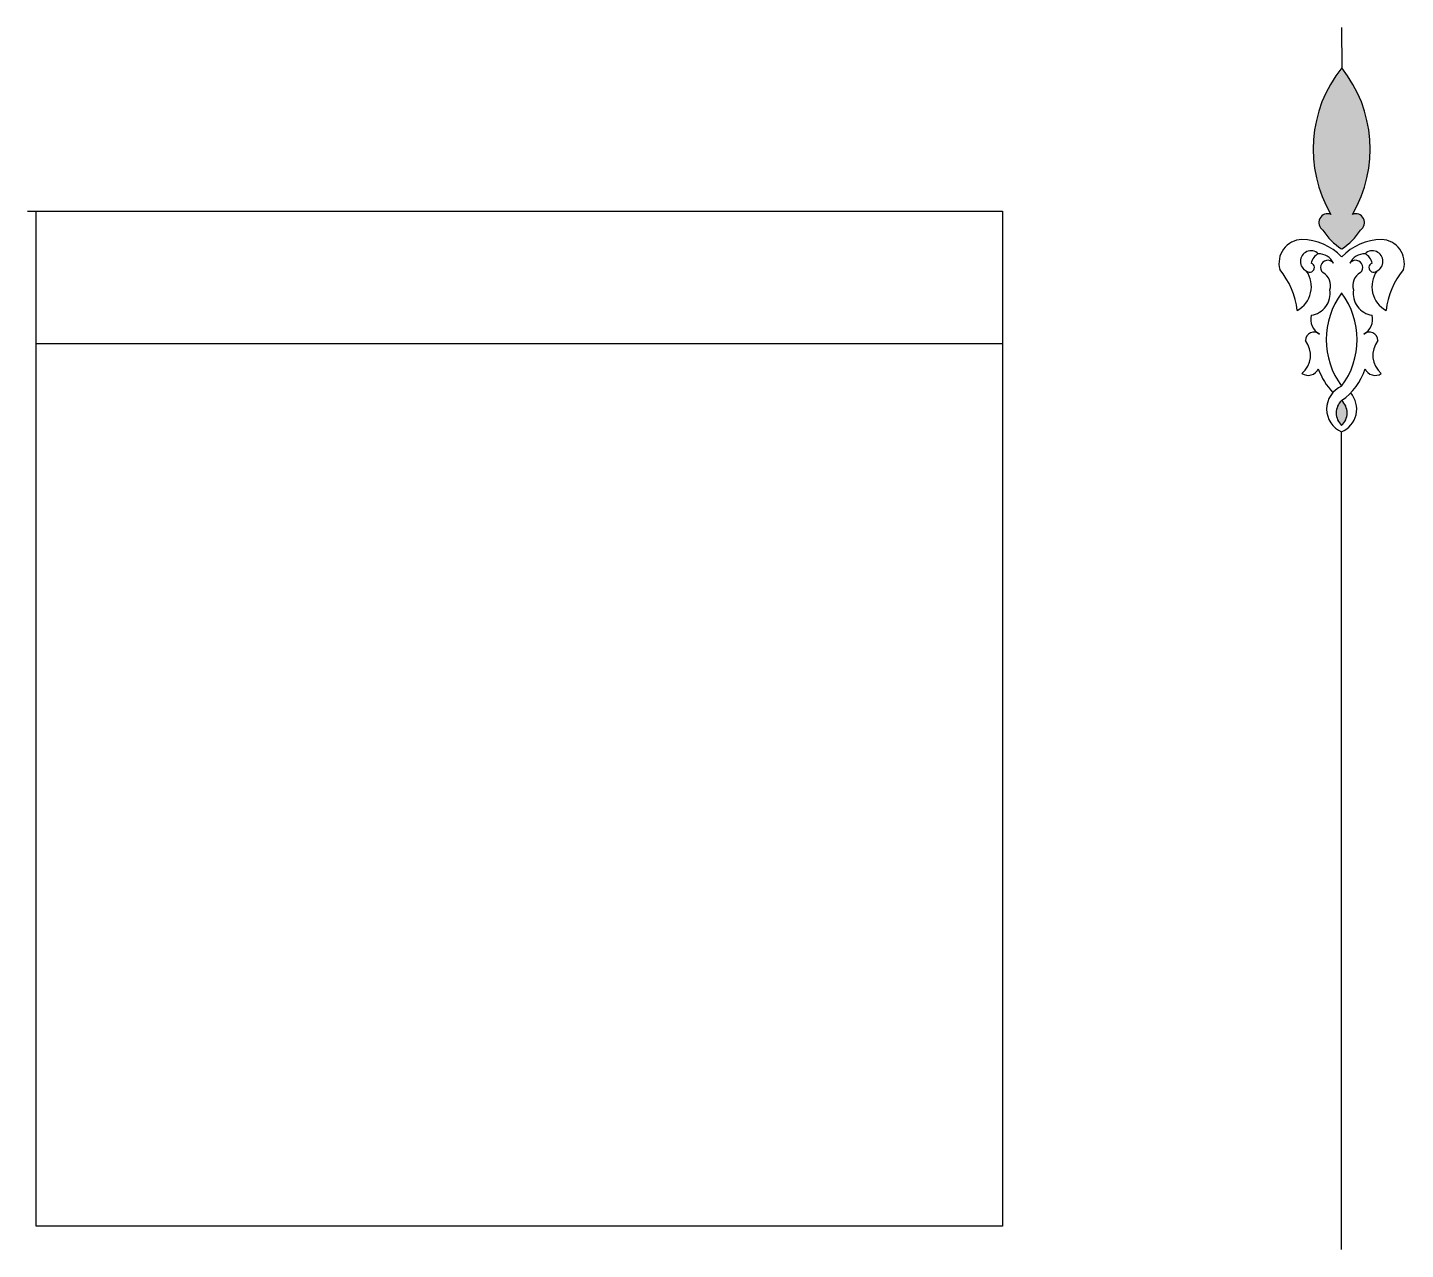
# Paper-space layout 'A1 (2)' of a CAD drawing. Header units: metres. Extents: x -2753 to 2620, y -417 to 3106.
# Drawn here: x 2577.63 to 2619.99, y -416.86 to -379.31 of the extents above; entities that cross this region are included whole.
import ezdxf

# ---------------------------------------------------------------- set-up
doc = ezdxf.new("R2010")
doc.units = ezdxf.units.M
doc.layers.get('0').update_dxf_attribs({"color": 6})

# ---------------------------------------------------------------- blocks, each defined once
blk = doc.blocks.new('A$C6FB747EE')
for points in [[(3.196, 63.623, 0.90614), (2.698, 62.66, 0.10767), (3.853, 61.492, 0.10767), (5.008, 62.659, 0.90614), (4.51, 63.623, 0.311515), (3.854, 72.622, 0.311515)], [(3.852, 50.638, 0.430755), (3.853, 52.19, -0.000124), (3.851, 52.189, 0.430358)]]:
    blk.add_hatch(color=2).paths.add_polyline_path(points)
at = {"color": 2}
for p, q in [((3.852, 75.105), (3.854, 72.622)), ((3.852, 0), (3.852, 50.25))]:
    blk.add_line(p, q, dxfattribs=at)
for centre, radius, start, end in [((10.046, 67.646), 7.944, 141.2167, 210.42699), ((-2.339, 67.647), 7.944, 329.5656, 38.77589), ((2.995, 63.117), 0.545, 68.30559, 237.02951), ((4.711, 63.117), 0.545, 302.96308, 111.687), ((1.458, 60.617), 1.461, 91.92317, 195.19887), ((1.342, 58.603), 3.475, 43.89345, 88.8986), ((5.955, 64.726), 3.857, 212.39227, 236.84466), ((1.751, 64.726), 3.857, 303.14793, 327.60032), ((6.364, 58.602), 3.475, 91.09399, 136.09914), ((6.248, 60.617), 1.461, 344.79372, 88.06942), ((1.964, 60.732), 0.652, 46.50208, 245.76141), ((2.819, 60.456), 0.852, 118.45185, 168.67018), ((2.413, 60.168), 1.037, 26.07514, 90.03339), ((5.293, 60.168), 1.037, 89.9592, 153.91744), ((5.742, 60.732), 0.652, 294.23118, 133.49051), ((4.887, 60.456), 0.852, 11.3224, 61.54074), ((-3.723, 57.134), 4.882, 6.82903, 39.43137), ((1.886, 60.353), 0.287, 228.53758, 70.33143), ((2.994, 60.364), 0.436, 36.50576, 227.65293), ((4.712, 60.364), 0.436, 312.33966, 143.48682), ((5.82, 60.353), 0.287, 109.66116, 311.45501), ((11.428, 57.133), 4.882, 140.56122, 173.16356), ((0.309, 59.186), 1.683, 298.99408, 34.45546), ((2.271, 59.249), 0.902, 342.37125, 61.61493), ((5.434, 59.248), 0.902, 118.37766, 197.62134), ((7.397, 59.186), 1.683, 145.53713, 240.99851), ((1.79, 58.766), 1.357, 278.24299, 8.87905), ((7.718, 55.924), 4.811, 143.4504, 216.54219), ((-0.013, 55.925), 4.811, 323.4504, 36.54219), ((5.915, 58.766), 1.357, 171.11354, 261.7496), ((2.97, 57.159), 1.021, 164.98762, 241.73142), ((4.735, 57.159), 1.021, 298.26117, 15.00496), ((2.15, 55.861), 0.523, 49.81916, 178.79158), ((5.555, 55.861), 0.523, 1.20101, 130.17343), ((0.449, 54.967), 1.486, 310.46544, 37.54491), ((7.256, 54.966), 1.486, 142.44768, 229.52715), ((1.788, 54.419), 0.693, 237.24441, 335.1543), ((6.435, 55.605), 4.282, 200.18817, 223.21496), ((1.864, 55.165), 3.578, 303.73621, 343.14159), ((5.917, 54.418), 0.693, 204.83829, 302.74818), ((4.461, 51.656), 1.532, 113.47424, 246.59255), ((3.244, 51.657), 1.532, 293.40004, 40.44792), ((4.586, 51.414), 1.068, 133.47261, 226.59418), ((3.119, 51.414), 1.068, 313.39841, 46.51998)]:
    blk.add_arc(centre, radius, start, end, dxfattribs=at)

psp = doc.layouts.new('A1 (2)')

# ---------------------------------------------------------------- linework, layer by layer
for p, q in [((2577.627, -384.948), (2603.871, -384.948)), ((2577.889, -389.018), (2607.599, -389.018))]:
    psp.add_line(p, q)
psp.add_lwpolyline([(2577.889, -384.948), (2607.599, -384.948), (2607.599, -416.145), (2577.889, -416.145)], close=True)

# ---------------------------------------------------------------- block references
at = {"xscale": 0.5, "yscale": 0.5, "zscale": 0.5}
psp.add_blockref('A$C6FB747EE', (2616.103, -416.858), dxfattribs=at)

doc.saveas('drawing.dxf')
